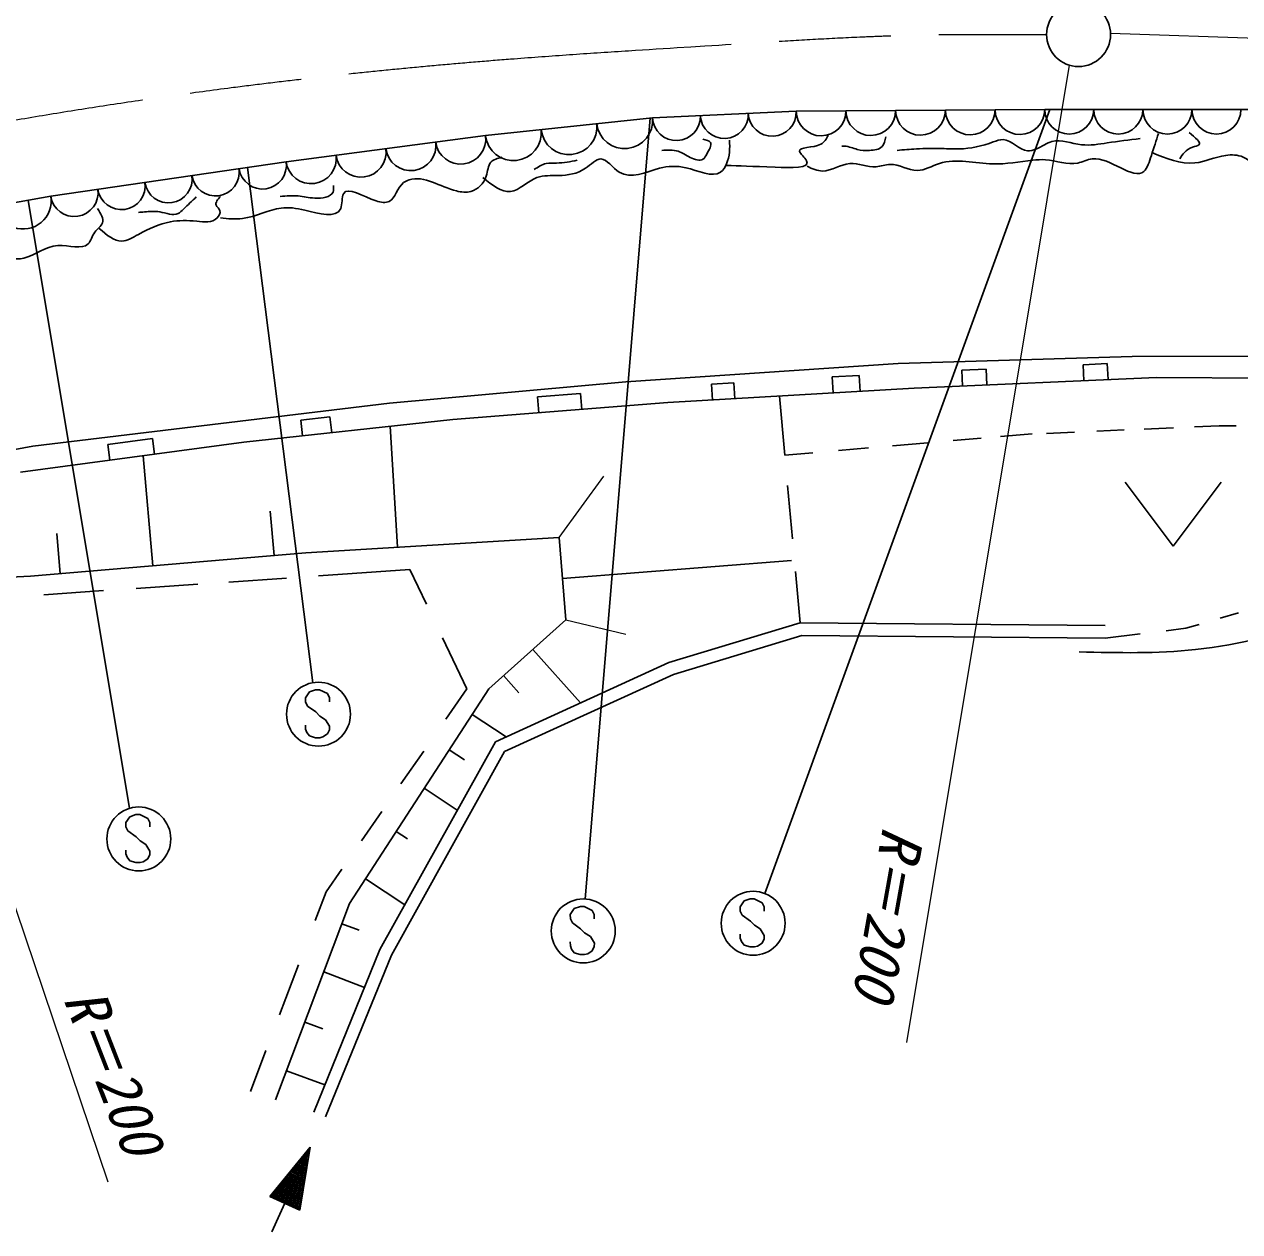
# Model space of a CAD drawing. Units: millimetres, scale not verified. Extents: x 40000 to 680000, y 20000 to 380000.
# Drawn here: x 231703 to 269720, y 265424 to 303184 of the extents above; entities that cross this region are included whole.
import ezdxf
from ezdxf.enums import TextEntityAlignment as Align

# ---------------------------------------------------------------- set-up
doc = ezdxf.new("R2010")
doc.units = ezdxf.units.MM
doc.header["$LTSCALE"] = 1000
doc.linetypes.add('CHAIN', pattern=[18.5, 12, -1.5, 3.5, -1.5])
for name, color, linetype, lineweight in [('M-BGD', 7, 'Continuous', 25), ('M-BMK', 2, 'CHAIN', 13), ('M-BMK-SRVR', 3, 'Continuous', 25), ('M-STR-HTXT', 7, 'Continuous', 13), ('M-STR-STRC', 7, 'Continuous', 25)]:
    doc.layers.add(name, color=color, linetype=linetype, lineweight=lineweight)
doc.styles.add('ＭＳ ゴシック', font='')
doc.styles.get('ＭＳ ゴシック').set_extended_font_data('MS Gothic')

msp = doc.modelspace()

# ---------------------------------------------------------------- linework, layer by layer
at = {"layer": 'M-BGD'}
for p, q in [((251349, 300264), (255849, 300469)), ((255849, 300469), (263623, 300520)), ((263623, 300520), (271293, 300520)), ((246133, 299702), (251349, 300264)), ((239894, 298883), (246133, 299702)), ((232530, 297809), (239894, 298883)), ((227365, 296889), (232530, 297809)), ((259039, 292574), (266354, 292791)), ((266354, 292791), (271579, 292811)), ((250521, 292002), (259039, 292574)), ((261028, 292370), (261786, 292404)), ((261028, 292370), (261050, 291870)), ((261786, 292404), (261809, 291904)), ((264821, 292539), (265580, 292573)), ((264821, 292539), (264844, 292039)), ((265580, 292573), (265602, 292073)), ((243127, 291332), (250521, 292002)), ((256977, 292154), (257819, 292203)), ((256977, 292154), (257006, 291655)), ((257819, 292203), (257848, 291704)), ((259533, 291803), (267120, 292141)), ((267120, 292141), (273730, 292103)), ((247760, 291535), (249105, 291640)), ((249105, 291640), (249144, 291142)), ((251833, 291352), (259533, 291803)), ((253199, 291933), (253897, 291974)), ((253199, 291933), (253228, 291434)), ((253897, 291974), (253926, 291474)), ((231968, 289991), (243127, 291332)), ((245110, 290826), (251833, 291352)), ((247760, 291535), (247799, 291036)), ((255322, 291556), (255491, 289707)), ((240349, 290809), (241263, 290909)), ((241263, 290909), (241318, 290412)), ((238574, 290112), (245110, 290826)), ((240349, 290809), (240403, 290312)), ((243147, 290612), (243373, 286828)), ((265254, 290460), (266107, 290497)), ((266734, 290525), (267651, 290565)), ((268310, 290594), (269080, 290627)), ((269080, 290627), (269607, 290627)), ((231588, 289173), (238574, 290112)), ((234316, 290045), (235713, 290232)), ((235713, 290232), (235780, 289737)), ((258856, 289998), (259963, 290094)), ((260756, 290163), (261636, 290239)), ((262237, 290291), (263106, 290366)), ((263106, 290366), (263233, 290372)), ((263677, 290391), (264549, 290429)), ((215129, 286955), (231968, 289991)), ((234316, 290045), (234383, 289549)), ((255491, 289707), (256370, 289783)), ((257172, 289852), (258112, 289934)), ((235416, 289688), (235719, 286248)), ((255578, 288765), (255731, 287096)), ((266143, 288863), (267643, 286863)), ((267643, 286863), (269143, 288863)), ((239520, 286573), (239397, 287963)), ((232828, 286002), (232718, 287255)), ((248437, 287130), (240510, 286657)), ((248647, 284557), (248437, 287130)), ((240510, 286657), (231901, 285922)), ((255702, 286411), (248541, 285854)), ((231901, 285922), (227176, 285712)), ((240908, 285935), (243765, 286132)), ((243765, 286132), (244285, 285047)), ((255825, 286066), (255972, 284468)), ((235207, 285542), (237136, 285675)), ((238103, 285742), (239901, 285866)), ((232312, 285342), (234184, 285472)), ((269682, 284779), (269106, 284609)), ((246232, 282405), (248647, 284557)), ((251867, 283227), (255972, 284468)), ((255972, 284468), (265516, 284381)), ((268451, 284417), (268035, 284294)), ((244788, 283997), (245550, 282405)), ((252008, 282852), (256029, 284067)), ((256029, 284067), (265512, 283981)), ((266611, 284117), (265512, 283981)), ((268035, 284294), (267419, 284218)), ((249097, 281963), (247613, 283636)), ((246437, 280748), (251867, 283227)), ((246722, 280439), (252008, 282852)), ((247172, 282274), (246692, 282815)), ((241875, 275686), (246232, 282405)), ((245550, 282405), (244891, 281456)), ((246771, 280901), (245711, 281602)), ((242827, 274251), (246437, 280748)), ((243188, 274077), (246722, 280439)), ((244196, 280456), (243484, 279430)), ((245471, 280176), (244992, 280493)), ((245246, 278604), (244214, 279292)), ((242882, 278562), (242247, 277647)), ((243687, 277713), (243339, 277944)), ((241631, 276760), (241140, 276053)), ((243602, 275646), (242376, 276458)), ((241140, 276053), (240800, 275155)), ((239565, 269544), (241875, 275686)), ((242176, 274853), (241637, 275054)), ((240755, 269166), (242827, 274251)), ((240277, 273771), (239687, 272210)), ((241126, 269015), (243188, 274077)), ((242344, 273065), (241072, 273550)), ((241044, 271768), (240480, 271977)), ((239262, 271087), (238778, 269806)), ((241100, 270012), (239908, 270455)), ((240649, 268069), (239380, 266523)), ((239449, 265424), (240649, 268069)), ((240649, 268069), (240322, 266096)), ((240616, 268029), (240641, 268018)), ((240320, 267669), (240564, 267558)), ((240353, 267709), (240573, 267609)), ((240386, 267749), (240581, 267660)), ((240419, 267789), (240590, 267712)), ((240452, 267829), (240598, 267763)), ((240485, 267869), (240607, 267814)), ((240518, 267909), (240615, 267865)), ((240550, 267949), (240624, 267916)), ((240583, 267989), (240632, 267967)), ((239992, 267269), (240480, 267048)), ((240025, 267309), (240488, 267099)), ((240058, 267349), (240497, 267150)), ((240090, 267389), (240505, 267201)), ((240123, 267429), (240514, 267252)), ((240156, 267469), (240522, 267303)), ((240189, 267509), (240531, 267354)), ((240222, 267549), (240539, 267405)), ((240255, 267589), (240548, 267456)), ((240288, 267629), (240556, 267507)), ((239696, 266909), (240404, 266588)), ((239729, 266949), (240412, 266639)), ((239762, 266989), (240421, 266690)), ((239795, 267029), (240429, 266741)), ((239828, 267069), (240438, 266792)), ((239860, 267109), (240446, 266843)), ((239893, 267149), (240455, 266894)), ((239926, 267189), (240463, 266945)), ((239959, 267229), (240472, 266997)), ((239380, 266523), (240322, 266096)), ((239401, 266549), (240328, 266128)), ((239433, 266589), (240336, 266179)), ((239466, 266629), (240345, 266231)), ((239499, 266669), (240353, 266282)), ((239532, 266709), (240362, 266333)), ((239565, 266749), (240370, 266384)), ((239598, 266789), (240379, 266435)), ((239631, 266829), (240387, 266486)), ((239663, 266869), (240395, 266537))]:
    msp.add_line(p, q, dxfattribs=at)
at = {"layer": 'M-BGD', "lineweight": 13}
for p, q in [((248437, 287130), (249833, 289057)), ((248647, 284557), (250514, 284111))]:
    msp.add_line(p, q, dxfattribs=at)
at = {"layer": 'M-BGD'}
for centre, radius, start, end in [((253599, 300366), 751, 182.6026, 2.6026), ((255099, 300435), 751, 182.6026, 2.6026), ((256627, 300474), 777, 180.3769, 0.3769), ((258181, 300484), 777, 180.3769, 0.3769), ((259736, 300494), 777, 180.3769, 0.3769), ((261291, 300504), 777, 180.3769, 0.3769), ((262845, 300515), 777, 180.3769, 0.3769), ((264390, 300520), 767, 180, 0), ((265924, 300520), 767, 180, 0), ((267458, 300520), 767, 180, 0), ((268992, 300520), 767, 180, 0), ((248741, 299983), 874, 186.1552, 6.1552), ((250480, 300170), 874, 186.1552, 6.1552), ((252099, 300298), 751, 182.6026, 2.6026), ((245353, 299599), 787, 187.4716, 7.4716), ((247002, 299795), 874, 186.1552, 6.1552), ((242234, 299190), 787, 187.4716, 7.4716), ((243793, 299395), 787, 187.4716, 7.4716), ((239158, 298776), 744, 188.2971, 8.2971), ((240674, 298986), 787, 187.4716, 7.4716), ((236212, 298346), 744, 188.2971, 8.2971), ((237685, 298561), 744, 188.2971, 8.2971), ((234739, 298132), 744, 188.2971, 8.2971), ((231669, 297656), 874, 190.105, 10.105), ((233266, 297917), 744, 188.2971, 8.2971)]:
    msp.add_arc(centre, radius, start, end, dxfattribs=at)
for points, knots in [([(251640, 299242), (251820, 299251), (251999, 299261), (252153, 299212), (252281, 299172), (252391, 299092), (252535, 299021), (252670, 298956), (252834, 298899), (252931, 298963), (252979, 298995), (253011, 299056), (253048, 299124), (253121, 299255), (253218, 299408), (253166, 299491), (253131, 299546), (253031, 299570), (252931, 299594)], [0, 0, 0, 0, 1, 1, 1, 2, 2, 2, 3, 3, 3, 4, 4, 4, 5, 5, 5, 6, 6, 6, 6]), ([(253665, 298772), (254058, 298757), (254452, 298742), (255191, 298713), (255676, 298695), (256311, 298670), (256174, 298919), (256123, 299010), (255970, 299137), (255954, 299212), (255922, 299355), (256384, 299312), (256614, 299432), (256734, 299495), (256791, 299603), (256849, 299711)], [0, 0, 0, 0, 1, 1, 1, 2, 2, 2, 3, 3, 3, 4, 4, 4, 5, 5, 5, 5]), ([(256188, 298743), (256350, 298670), (256511, 298598), (256673, 298596), (256954, 298593), (257235, 298807), (257524, 298831), (257794, 298853), (258072, 298708), (258345, 298728), (258493, 298739), (258639, 298797), (258785, 298801), (259071, 298809), (259358, 298608), (259636, 298611), (259868, 298613), (260093, 298755), (260326, 298831), (260864, 299006), (261438, 298829), (261999, 298816), (262418, 298807), (262830, 298889), (263246, 298933), (263377, 298947), (263509, 298957), (263642, 298948), (263983, 298924), (264331, 298773), (264654, 298845), (264805, 298879), (264950, 298961), (265109, 298977), (265667, 299036), (266394, 298290), (266723, 298581), (266832, 298678), (266898, 298889), (266958, 299080), (267037, 299332), (267108, 299551), (267178, 299770)], [0, 0, 0, 0, 1, 1, 1, 2, 2, 2, 3, 3, 3, 4, 4, 4, 5, 5, 5, 6, 6, 6, 7, 7, 7, 8, 8, 8, 9, 9, 9, 10, 10, 10, 11, 11, 11, 12, 12, 12, 13, 13, 13, 14, 14, 14, 14]), ([(257274, 299374), (257304, 299374), (257333, 299375), (257362, 299374), (257498, 299366), (257627, 299304), (257758, 299271), (257881, 299240), (258004, 299235), (258140, 299242), (258286, 299248), (258448, 299268), (258536, 299359), (258606, 299431), (258630, 299549), (258653, 299667)], [0, 0, 0, 0, 1, 1, 1, 2, 2, 2, 3, 3, 3, 4, 4, 4, 5, 5, 5, 5]), ([(259005, 299242), (259206, 299258), (259406, 299274), (259607, 299286), (259875, 299301), (260144, 299309), (260414, 299300), (260591, 299294), (260768, 299281), (260942, 299286), (261304, 299295), (261655, 299379), (262013, 299506), (262117, 299542), (262221, 299583), (262321, 299579), (262587, 299570), (262825, 299252), (263084, 299227), (263258, 299210), (263440, 299324), (263613, 299418), (263691, 299460), (263768, 299499), (263847, 299520), (264135, 299599), (264458, 299454), (264772, 299418), (265045, 299386), (265312, 299435), (265579, 299476), (265921, 299529), (266263, 299569), (266606, 299608)], [0, 0, 0, 0, 1, 1, 1, 2, 2, 2, 3, 3, 3, 4, 4, 4, 5, 5, 5, 6, 6, 6, 7, 7, 7, 8, 8, 8, 9, 9, 9, 10, 10, 10, 11, 11, 11, 11]), ([(266971, 299177), (267423, 298989), (267874, 298802), (268318, 298849), (268637, 298883), (268951, 299037), (269283, 299086), (269467, 299112), (269655, 299107), (269829, 299031), (270062, 298930), (270268, 298705), (270485, 298703), (270665, 298702), (270852, 298858), (271049, 298940), (271323, 299054), (271614, 299026), (271886, 299104), (272065, 299155), (272236, 299253), (272378, 299377), (272501, 299485), (272603, 299613), (272705, 299741)], [0, 0, 0, 0, 1, 1, 1, 2, 2, 2, 3, 3, 3, 4, 4, 4, 5, 5, 5, 6, 6, 6, 7, 7, 7, 8, 8, 8, 8]), ([(267845, 298976), (267891, 299047), (267936, 299118), (267991, 299177), (268058, 299249), (268138, 299304), (268246, 299341), (268321, 299366), (268410, 299382), (268446, 299413), (268529, 299486), (268333, 299641), (268136, 299796)], [0, 0, 0, 0, 1, 1, 1, 2, 2, 2, 3, 3, 3, 4, 4, 4, 4]), ([(246050, 298388), (246341, 298154), (246632, 297921), (246912, 297956), (247184, 297991), (247445, 298278), (247740, 298388), (247954, 298467), (248185, 298452), (248413, 298457), (248707, 298462), (248994, 298499), (249258, 298681), (249428, 298798), (249589, 298976), (249741, 298974), (249930, 298972), (250105, 298691), (250310, 298560), (250679, 298324), (251145, 298571), (251569, 298681), (251846, 298753), (252105, 298765), (252397, 298698), (252782, 298609), (253224, 298379), (253483, 298560), (253644, 298672), (253734, 298943), (253759, 299181), (253773, 299314), (253766, 299437), (253759, 299560)], [0, 0, 0, 0, 1, 1, 1, 2, 2, 2, 3, 3, 3, 4, 4, 4, 5, 5, 5, 6, 6, 6, 7, 7, 7, 8, 8, 8, 9, 9, 9, 10, 10, 10, 11, 11, 11, 11]), ([(237841, 297129), (238072, 297105), (238303, 297082), (238531, 297111), (238945, 297164), (239350, 297390), (239738, 297439), (239969, 297468), (240195, 297435), (240480, 297370), (240909, 297272), (241471, 297101), (241601, 297422), (241655, 297557), (241632, 297781), (241687, 297887), (241807, 298122), (242300, 297793), (242704, 297663), (242865, 297612), (243012, 297591), (243118, 297646), (243308, 297744), (243370, 298080), (243567, 298232), (243618, 298272), (243679, 298300), (243739, 298319), (244218, 298469), (244707, 298103), (245222, 297974), (245374, 297935), (245528, 297918), (245671, 297956), (245888, 298015), (246078, 298205), (246154, 298439), (246204, 298594), (246204, 298769), (246292, 298870), (246368, 298959), (246511, 298992), (246654, 299026)], [0, 0, 0, 0, 1, 1, 1, 2, 2, 2, 3, 3, 3, 4, 4, 4, 5, 5, 5, 6, 6, 6, 7, 7, 7, 8, 8, 8, 9, 9, 9, 10, 10, 10, 11, 11, 11, 12, 12, 12, 13, 13, 13, 14, 14, 14, 14]), ([(247649, 298640), (247772, 298721), (247894, 298802), (248030, 298831), (248133, 298852), (248244, 298844), (248353, 298845), (248573, 298848), (248786, 298891), (248999, 298933)], [0, 0, 0, 0, 1, 1, 1, 2, 2, 2, 3, 3, 3, 3]), ([(239704, 297801), (239898, 297818), (240092, 297835), (240273, 297818), (240439, 297803), (240594, 297759), (240790, 297749), (241015, 297738), (241294, 297771), (241359, 297939), (241382, 297997), (241379, 298072), (241376, 298146)], [0, 0, 0, 0, 1, 1, 1, 2, 2, 2, 3, 3, 3, 4, 4, 4, 4]), ([(234047, 296801), (234278, 296598), (234509, 296396), (234754, 296404), (234923, 296410), (235098, 296516), (235271, 296611), (235606, 296796), (235931, 296945), (236272, 297008), (236534, 297056), (236805, 297054), (237099, 297025), (237330, 297002), (237574, 296963), (237738, 297129), (237798, 297190), (237848, 297280), (237824, 297353), (237803, 297417), (237725, 297468), (237703, 297525), (237670, 297609), (237756, 297705), (237841, 297801)], [0, 0, 0, 0, 1, 1, 1, 2, 2, 2, 3, 3, 3, 4, 4, 4, 5, 5, 5, 6, 6, 6, 7, 7, 7, 8, 8, 8, 8]), ([(235271, 297301), (235335, 297307), (235398, 297313), (235461, 297318), (235621, 297333), (235778, 297347), (235944, 297318), (236141, 297284), (236351, 297190), (236513, 297267), (236576, 297296), (236631, 297351), (236686, 297405), (236821, 297537), (236952, 297661), (237082, 297784)], [0, 0, 0, 0, 1, 1, 1, 2, 2, 2, 3, 3, 3, 4, 4, 4, 5, 5, 5, 5]), ([(227597, 295732), (228081, 295553), (228565, 295375), (229046, 295421), (229323, 295448), (229599, 295550), (229873, 295628), (230103, 295694), (230332, 295743), (230546, 295870), (230638, 295924), (230728, 295993), (230822, 296008), (230958, 296028), (231103, 295934), (231253, 295887), (231397, 295842), (231546, 295840), (231684, 295870), (232050, 295948), (232344, 296241), (232754, 296266), (233095, 296287), (233516, 296122), (233702, 296318), (233784, 296404), (233820, 296560), (233909, 296680), (233990, 296790), (234116, 296871), (234150, 296973), (234194, 297101), (234094, 297261), (233995, 297422)], [0, 0, 0, 0, 1, 1, 1, 2, 2, 2, 3, 3, 3, 4, 4, 4, 5, 5, 5, 6, 6, 6, 7, 7, 7, 8, 8, 8, 9, 9, 9, 10, 10, 10, 11, 11, 11, 11]), ([(264701, 283558), (265918, 283528), (267136, 283498), (268336, 283630), (269736, 283783), (271113, 284154), (272471, 284556), (274162, 285057), (275824, 285604), (277460, 286267), (278566, 286715), (279660, 287217), (280811, 287479), (282033, 287757), (283320, 287766), (284589, 287693), (286463, 287584), (288297, 287297), (290149, 287123), (291927, 286954), (293721, 286890), (295495, 286624), (296660, 286448), (297815, 286186), (298916, 285768), (299792, 285436), (300633, 285004), (301411, 284485), (302032, 284071), (302612, 283601), (303193, 283131)], [0, 0, 0, 0, 1, 1, 1, 2, 2, 2, 3, 3, 3, 4, 4, 4, 5, 5, 5, 6, 6, 6, 7, 7, 7, 8, 8, 8, 9, 9, 9, 10, 10, 10, 10])]:
    msp.add_open_spline(points, degree=3, knots=knots, dxfattribs=at)
at = {"layer": 'M-BMK'}
msp.add_line((265679, 302905), (359293, 299723), dxfattribs=at)
msp.add_open_spline([(223591, 298714), (226076, 299205), (228560, 299696), (231055, 300129), (233421, 300539), (235796, 300898), (238178, 301205), (241082, 301578), (243996, 301874), (246914, 302101), (249227, 302281), (251542, 302418), (253858, 302563), (255702, 302678), (257546, 302798), (259392, 302844), (260820, 302880), (262250, 302871), (263680, 302863)], degree=3, knots=[0, 0, 0, 0, 1, 1, 1, 2, 2, 2, 3, 3, 3, 4, 4, 4, 5, 5, 5, 6, 6, 6, 6], dxfattribs=at)
at = {"layer": 'M-BMK-SRVR'}
msp.add_circle((264680, 302864), 1000, dxfattribs=at)
at = {"layer": 'M-STR-HTXT'}
for p, q in [((264383, 301909), (263683, 297696)), ((263683, 297696), (259303, 271343)), ((228345, 284648), (234316, 266982))]:
    msp.add_line(p, q, dxfattribs=at)
at = {"layer": 'M-STR-STRC'}
for p, q in [((254865, 276001), (263778, 300520)), ((249242, 275828), (251281, 300257)), ((240725, 282593), (238684, 298707)), ((234996, 278664), (231823, 297683)), ((240621, 282306), (240498, 282122)), ((240498, 282122), (240500, 281990)), ((240814, 282372), (240621, 282306)), ((240935, 282369), (240814, 282372)), ((241185, 282251), (240935, 282369)), ((241248, 282119), (241185, 282251)), ((241248, 281990), (241248, 282119)), ((240500, 281990), (240563, 281861)), ((240563, 281861), (240819, 281679)), ((240819, 281679), (240948, 281548)), ((240948, 281548), (241127, 281432)), ((241127, 281432), (241253, 281232)), ((240500, 281142), (240498, 281263)), ((240540, 281039), (240500, 281142)), ((240624, 280929), (240540, 281039)), ((241188, 280989), (241045, 280897)), ((241248, 281121), (241188, 280989)), ((241253, 281232), (241248, 281121)), ((240811, 280868), (240624, 280929)), ((240945, 280868), (240811, 280868)), ((241045, 280897), (240945, 280868)), ((235001, 278403), (234878, 278219)), ((235194, 278469), (235001, 278403)), ((235315, 278467), (235194, 278469)), ((235565, 278348), (235315, 278467)), ((235628, 278216), (235565, 278348)), ((234878, 278219), (234880, 278087)), ((234880, 278087), (234943, 277958)), ((234943, 277958), (235199, 277777)), ((235628, 278087), (235628, 278216)), ((235199, 277777), (235328, 277645)), ((235328, 277645), (235507, 277529)), ((235507, 277529), (235633, 277329)), ((234880, 277239), (234878, 277360)), ((234920, 277137), (234880, 277239)), ((235628, 277218), (235568, 277087)), ((235633, 277329), (235628, 277218)), ((235004, 277026), (234920, 277137)), ((235191, 276965), (235004, 277026)), ((235325, 276965), (235191, 276965)), ((235425, 276994), (235325, 276965)), ((235568, 277087), (235425, 276994)), ((254217, 275767), (254093, 275583)), ((254409, 275833), (254217, 275767)), ((254531, 275830), (254409, 275833)), ((254781, 275712), (254531, 275830)), ((254844, 275580), (254781, 275712)), ((248904, 275527), (248780, 275343)), ((248780, 275343), (248783, 275211)), ((249096, 275593), (248904, 275527)), ((249217, 275590), (249096, 275593)), ((249467, 275472), (249217, 275590)), ((249531, 275340), (249467, 275472)), ((249531, 275211), (249531, 275340)), ((254093, 275583), (254096, 275451)), ((254096, 275451), (254159, 275322)), ((254159, 275322), (254415, 275140)), ((254844, 275451), (254844, 275580)), ((248783, 275211), (248846, 275082)), ((248846, 275082), (249101, 274900)), ((249101, 274900), (249230, 274768)), ((254415, 275140), (254544, 275008)), ((254544, 275008), (254723, 274893)), ((254723, 274893), (254849, 274692)), ((249230, 274768), (249409, 274653)), ((249409, 274653), (249536, 274452)), ((254096, 274603), (254093, 274724)), ((254136, 274500), (254096, 274603)), ((254220, 274390), (254136, 274500)), ((254844, 274582), (254783, 274450)), ((254849, 274692), (254844, 274582)), ((248783, 274363), (248780, 274484)), ((248822, 274260), (248783, 274363)), ((248906, 274150), (248822, 274260)), ((249093, 274089), (248906, 274150)), ((249328, 274118), (249228, 274089)), ((249470, 274210), (249328, 274118)), ((249531, 274342), (249470, 274210)), ((249536, 274452), (249531, 274342)), ((254407, 274329), (254220, 274390)), ((254541, 274329), (254407, 274329)), ((254641, 274358), (254541, 274329)), ((254783, 274450), (254641, 274358)), ((249228, 274089), (249093, 274089))]:
    msp.add_line(p, q, dxfattribs=at)
for centre in [(240905, 281609), (235285, 277706), (254501, 275070), (249187, 274830)]:
    msp.add_circle(centre, 1000, dxfattribs=at)

# ---------------------------------------------------------------- texts
at = {"layer": 'M-STR-HTXT', "style": 'ＭＳ ゴシック', "oblique": 15}
for rotation, p in [(259.854, (259219, 278018)), (291.228, (233528, 272949))]:
    msp.add_text('R＝200', height=1320, rotation=rotation, dxfattribs=at).set_placement(p, align=Align.MIDDLE_LEFT)

doc.saveas('drawing.dxf')
